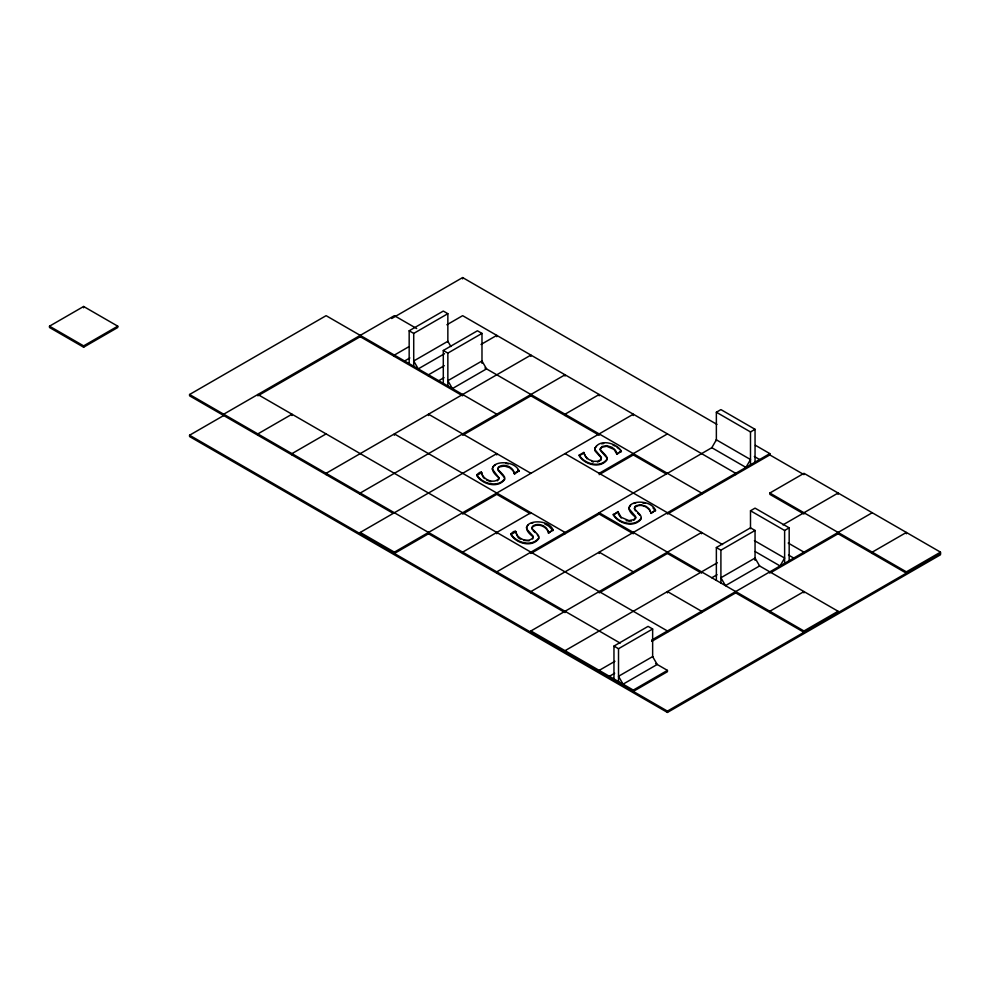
<?xml version="1.0" encoding="UTF-8"?>
<svg xmlns="http://www.w3.org/2000/svg" width="990" height="990" viewBox="0 0 990 990"><rect width="100%" height="100%" fill="white"/><g stroke="black" fill="none" stroke-linecap="round" stroke-linejoin="round"><path stroke-width="1.49" d="M492.29 468.827L493.094 466.835M594.681 449.114C598.678 438.285 616.399 442.691 621.374 451.106L616.993 454.286L614.023 449.373L606.746 446.292L602.044 447.183L600.188 449.324M628.823 508.229L630.593 505.271M531.915 528.153L532.434 527.051C537.298 522.893 545.589 525.95 548.076 531.432M533.288 537.273C528.969 543.324 518.698 539.488 516.174 533.424M532.707 538.968L533.127 536.147L526.915 529.304L526.42 527.286M600.98 460.14L601.4 457.986L595.188 451.131L594.681 448.458M635.679 517.572L633.823 519.589L628.935 520.616L621.163 517.312L617.896 511.582L613.317 514.887C618.601 523.859 634.503 528.215 641.198 518.859L641.037 516.335L639.664 514.293L634.553 508.959L634.837 506.694L636.186 505.655L640.876 504.752L646.185 506.435L649.588 509.442L651.135 513.402L655.504 510.221C649.539 496.312 614.901 501.559 635.53 517.102M504.665 478.789C497.97 488.144 482.068 483.788 476.784 474.816C484.122 467.948 480.175 475.868 484.63 478.566M538.808 537.904C532.1 547.272 516.198 542.904 510.914 533.932C518.401 526.185 514.553 537.731 520.703 539.067M607.068 459.075C600.373 468.443 584.471 464.075 579.187 455.103L583.766 452.467L585.486 456.501L588.963 459.583L593.381 461.315L597.428 461.315L600.98 459.484L601.4 457.331L594.78 449.472M641.198 518.203C634.503 527.559 618.601 523.19 613.317 514.231M526.655 526.94L528.202 524.985M594.916 448.111L596.463 446.156M497.289 480.831L499.146 478.814L498.997 477.687C478.368 462.157 513.006 456.897 518.97 470.807L514.602 473.987L513.055 470.683L509.652 467.676L504.343 465.993L499.653 466.896L498.304 467.936L498.019 470.2L504.504 477.588M633.823 520.245L635.679 518.228L635.53 516.446L628.91 508.6M494.072 465.857L495.458 464.916M49.5 326.18L83.63 306.479L117.76 326.18L117.76 327.492L83.63 347.205L49.5 327.492L49.5 326.18L83.63 345.881L117.76 326.18M393.055 513.29L189.573 395.814L189.573 394.503L326.106 315.674L496.77 414.204L496.77 415.515M803.967 514.045L769.836 494.344L769.836 493.032L803.967 473.319L940.5 552.148L940.5 554.771L667.433 712.429L189.573 436.541L189.573 435.229L224.383 415.132M360.904 336.303L257.846 395.814L257.846 394.503L667.433 630.976L667.433 632.288M391.693 318.532L462.639 277.571L716.958 424.401M409.167 363.627L409.167 330.784L443.297 311.07L447.851 313.694L447.851 342.07M409.167 330.784L413.721 333.407L447.851 313.694M408.808 346.748L394.379 355.088L394.379 356.4M446.886 324.769L462.639 315.674L735.706 473.319L735.706 474.631M404.613 360.991L409.86 357.959M443.297 383.328L443.297 350.485L477.428 330.784L481.982 333.407L481.982 363.268M444.522 353.715L418.263 368.874L413.721 360.991L447.851 341.29L450.883 346.55M443.297 350.485L447.851 353.108L481.982 333.407M326.106 433.905L291.976 453.618L291.976 454.93M444.262 365.694L428.509 374.789L428.509 376.101M481.016 344.471L496.77 335.375L496.77 336.687M438.743 380.704L444.003 377.673M462.639 435.229L530.9 395.814L599.173 435.229L599.173 433.905M360.236 533.759L360.236 532.447L496.77 453.618L496.77 454.93M514.317 473.826C513.81 466.835 503.576 462.701 498.304 467.28L498.019 469.545L503.143 474.878L504.504 476.92L504.665 479.445C497.97 488.812 482.068 484.444 476.784 475.472L480.212 473.492M514.317 473.171L518.97 470.807M360.236 532.447L394.379 552.148L633.303 414.204L633.303 415.515M565.043 611.263L565.043 612.587L428.509 533.759L394.379 553.46L394.379 552.148M462.639 514.045L496.77 494.344L530.232 513.662M580.326 455.103L583.766 453.123L587.033 458.853M606.907 457.875L600.423 450.5L600.188 448.668L602.044 446.527L606.746 445.624L612.055 447.319L615.458 450.314L616.993 453.63L621.374 451.106M530.9 512.733L462.639 552.148L462.639 553.46M599.173 473.319L667.433 433.905M599.173 474.631L633.303 454.93L666.121 473.876M716.364 440.6L716.364 412.236L720.906 409.6L755.048 429.314L755.048 462.157M512.065 533.932L514.355 532.608M553.101 529.922L548.448 532.954L553.101 529.922C547.124 515.963 512.535 521.346 533.127 536.803M712.07 447.554L496.77 571.861L496.77 573.173M532.212 552.705L599.841 513.662M716.364 412.236L750.494 431.937L755.048 429.314M613.317 514.887L616.745 512.907M650.851 513.241L655.504 510.221M667.433 514.045L769.836 454.93L769.836 453.618L530.9 591.562L530.9 592.874M530.9 632.288L530.9 630.976L701.563 532.447L701.563 533.759M700.252 572.406L667.433 553.46L599.173 592.874L599.173 591.562M750.494 528.685L750.494 510.766L755.048 508.142L789.179 527.843L789.179 560.687M716.364 580.4L716.364 547.544L750.494 527.843L755.048 530.467L755.048 560.328M716.364 547.544L720.906 550.18L755.048 530.467M717.329 562.765L565.043 650.678L565.043 651.989M782.966 524.861L838.097 493.032L838.097 494.344M750.494 510.766L784.625 530.467L789.179 527.843M711.81 577.764L717.057 574.732M613.961 678.93L613.961 646.086L648.091 626.373L652.645 629.009L652.645 657.372M613.961 646.086L618.515 648.71L652.645 629.009M614.926 661.295L599.173 670.391L599.173 671.703M651.68 640.072L872.24 512.733M651.68 641.384L735.706 592.874L803.967 632.288L803.967 630.976L599.173 512.733L599.173 514.045L633.303 533.759L633.303 532.447M771.148 572.406L838.097 533.759L906.37 573.173L906.37 571.861L769.836 493.032M609.407 676.294L614.666 673.262M633.303 690.092L667.433 670.391L667.433 671.703L633.303 691.404L633.303 690.092L530.9 630.976M803.967 630.976L838.097 611.263L838.097 612.587M906.37 571.861L940.5 552.148M189.573 435.229L667.433 711.117L940.5 553.46M597.428 461.971L599.692 461.117M531.358 523.215L533.313 522.646M633.761 503.502L635.716 502.932M601.586 443.817L603.727 443.52M631.571 521.099L626.076 520.715M529.167 540.8L523.673 540.416M506.039 463.419L508.315 463.926M642.572 502.833L644.849 503.341M591.933 461.588L593.381 461.971M489.543 481.301L490.99 481.672M486.56 479.94L488.553 480.843M612.897 444.98L614.963 446.02M544.624 523.809L548.831 526.197L553.101 530.578M755.395 445.277L769.836 453.618M769.168 454.546L803.967 474.631M754.343 456.501L759.59 459.533M416.691 328.556L394.379 315.674L223.703 414.204L223.703 415.515M484.952 367.971L701.563 493.032L701.563 494.344M788.213 543.052L803.967 552.148L803.967 553.46M788.473 555.031L793.732 558.063M754.429 540.627L784.625 558.063L780.071 565.946L755.135 551.541M565.043 453.618L722.576 544.574M759.33 565.797L838.097 611.263M621.163 517.968L618.577 514.367L617.896 511.582M530.9 473.319L428.509 414.204L428.509 415.515M189.573 394.503L620.173 643.104M655.627 663.56L667.433 670.391M617.092 447.381L618.874 448.804M533.078 530.578L535.219 532.62M637.61 512.919L639.664 514.949M653.004 507.92L655.504 510.877M600.423 449.844L605.534 455.165L606.907 457.219L607.068 459.744C600.373 469.099 584.471 464.731 579.187 455.759L579.187 455.103M635.481 510.865L634.318 508.452L634.837 507.35C639.701 503.18 647.98 506.236 650.48 511.731M532.15 528.672L537.273 533.994L538.647 536.048L538.808 538.56C532.1 547.928 516.198 543.56 510.914 534.588L510.914 533.932M620.297 450.264L621.374 451.762M517.894 469.978L518.97 471.463M537.273 534.649L538.647 536.704M482.043 474.309C484.555 480.373 494.839 484.209 499.146 478.158L492.389 469.186M548.448 532.954C547.903 525.938 537.731 521.829 532.434 526.395L532.15 529.328M906.37 533.759L906.37 532.447L872.24 552.148L872.24 553.46M838.097 532.447L838.097 533.759M803.967 592.874L803.967 591.562L769.836 611.263L769.836 612.587M784.625 530.467L784.625 563.31M769.836 571.861L769.836 573.173M750.494 431.937L750.494 464.78M735.706 591.562L735.706 592.874M720.906 550.18L720.906 583.023M701.563 571.861L701.563 573.173M701.563 612.587L701.563 611.263L667.433 591.562L667.433 592.874M667.433 552.148L667.433 553.46M667.433 711.117L667.433 712.429M651.135 512.746L651.135 513.402M633.303 453.618L633.303 454.93M633.303 573.173L633.303 571.861L599.173 552.148L599.173 553.46M618.515 648.71L618.515 681.553M618.156 511.731L618.156 512.387M616.993 453.63L616.993 454.286M616.721 453.47L616.721 454.125M599.173 395.814L599.173 394.503L565.043 414.204L565.043 415.515M584.013 452.616L584.013 453.272M583.766 452.467L583.766 453.123M565.043 376.101L565.043 374.789L360.236 493.032L360.236 494.344M565.043 533.759L565.043 532.447L394.379 433.905L394.379 435.229M548.732 532.447L548.732 533.103M530.9 356.4L530.9 355.088L326.106 473.319L326.106 474.631M530.9 394.503L530.9 395.814M530.9 552.148L530.9 553.46M515.753 531.444L515.753 532.1L515.493 531.296M514.602 473.331L514.602 473.987M496.77 493.032L496.77 494.344M496.77 532.447L496.77 533.759M481.623 472.317L481.623 472.973M481.363 472.168L481.363 472.824M476.784 474.816L476.784 475.472M462.639 277.571L462.639 278.883M462.639 394.503L462.639 395.814L360.236 336.687L360.236 335.375M447.851 353.108L447.851 385.952M428.509 532.447L428.509 533.759M413.721 333.407L413.721 366.25M291.976 415.515L291.976 414.204L257.846 433.905L257.846 435.229M83.63 306.479L83.63 307.791M83.63 345.881L83.63 347.205M716.364 439.82L711.81 447.703L745.94 467.416L750.494 459.533L716.364 439.82M481.982 360.991L447.851 380.704L452.405 388.587L486.536 368.874L481.982 360.991M755.048 558.063L720.906 577.764L725.46 585.647L759.59 565.946L755.048 558.063M652.645 656.593L618.515 676.294L623.069 684.177L657.199 664.476L652.645 656.593"/></g></svg>
